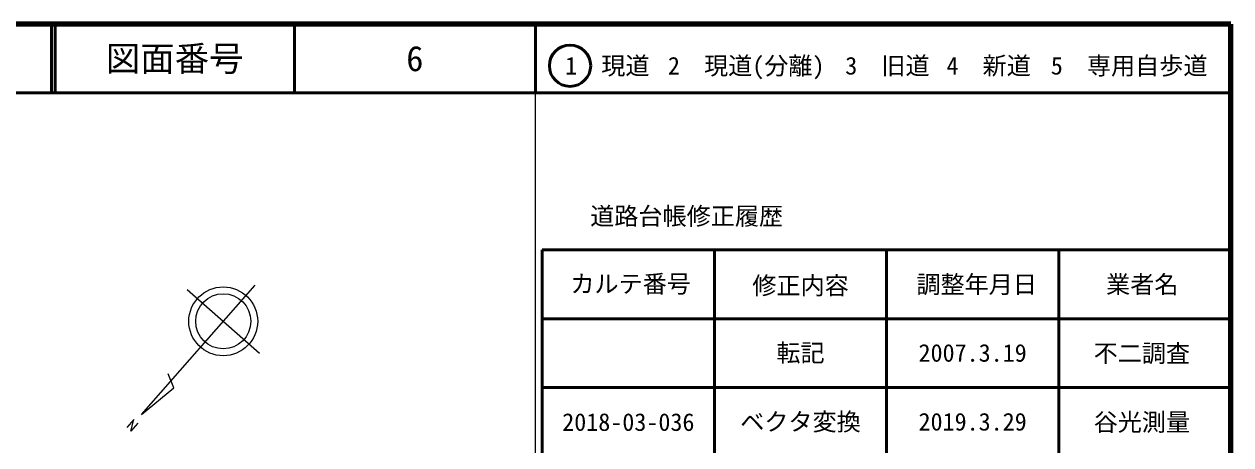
# Model space of a CAD drawing. Units: millimetres, scale not verified. Extents: x 40000 to 680000, y 20000 to 380000.
# Drawn here: x 504758 to 680000, y 318884 to 380000 of the extents above; entities that cross this region are included whole.
import ezdxf
from ezdxf.enums import TextEntityAlignment as Align

# ---------------------------------------------------------------- set-up
doc = ezdxf.new("R2010")
doc.units = ezdxf.units.MM
doc.header["$LTSCALE"] = 1000
for name, color, linetype, lineweight in [('M-BMK-SRVR', 3, 'Continuous', 13), ('M-TTL', 2, 'Continuous', 140), ('M-TTL-BAND', 7, 'Continuous', 13), ('M-TTL-FRAM', 2, 'Continuous', 50), ('M-TTL-LINE', 7, 'Continuous', 50)]:
    doc.layers.add(name, color=color, linetype=linetype, lineweight=lineweight)
doc.layers.add('M-TTL-TXT', color=7, linetype='Continuous')
doc.styles.add('ＭＳ ゴシック', font='')
doc.styles.get('ＭＳ ゴシック').set_extended_font_data('MS Gothic')

msp = doc.modelspace()

# ---------------------------------------------------------------- linework, layer by layer
at = {"layer": 'M-BMK-SRVR'}
for p, q in [((521802, 323302), (538289, 342094)), ((528411, 341449), (538935, 332216)), ((526511, 327152), (525667, 329223)), ((521802, 323302), (526511, 327152)), ((520673, 322567), (519657, 321397)), ((520254, 320876), (520673, 322567)), ((521272, 322036), (520254, 320876))]:
    msp.add_line(p, q, dxfattribs=at)
for radius in [5000, 4000]:
    msp.add_circle((533673, 336832), radius, dxfattribs=at)
at = {"layer": 'M-TTL'}
for p, q in [((680000, 380000), (40000, 380000)), ((680000, 20000), (680000, 380000))]:
    msp.add_line(p, q, dxfattribs=at)
at = {"layer": 'M-TTL-BAND'}
msp.add_line((579000, 20000), (579000, 370000), dxfattribs=at)
at = {"layer": 'M-TTL-FRAM'}
for q in [(580000, 287197), (680000, 347197)]:
    msp.add_line((580000, 347197), q, dxfattribs=at)
at = {"layer": 'M-TTL-LINE'}
for p, q in [((508747, 380000), (508747, 370000)), ((509247, 380000), (509247, 370000)), ((543997, 380000), (543997, 370000)), ((579000, 380000), (579000, 370000)), ((40000, 370000), (680000, 370000)), ((605000, 347197), (605000, 287197)), ((630000, 347197), (630000, 287197)), ((655000, 347197), (655000, 287197)), ((580000, 337197), (680000, 337197)), ((580000, 327197), (680000, 327197))]:
    msp.add_line(p, q, dxfattribs=at)
msp.add_circle((584031, 373958), 3000, dxfattribs=at)

# ---------------------------------------------------------------- texts
at = {"layer": 'M-TTL-TXT', "style": 'ＭＳ ゴシック'}
for s, height, p in [('図面番号', 3666, (526622, 375000)), ('6', 3666, (561497, 375000)), ('1\u3000現道', 2566, (589448, 373958)), ('2\u3000現道(分離)', 2566, (609619, 373958)), ('3\u3000旧道', 2566, (630121, 373958)), ('4\u3000新道', 2566, (644824, 373958)), ('5\u3000専用自歩道', 2566, (665228, 373958)), ('道路台帳修正履歴', 2566, (600968, 352113)), ('カルテ番号', 2566, (592839, 342277)), ('修正内容', 2566, (617509, 342023)), ('調整年月日', 2566, (643089, 342197)), ('業者名', 2566, (667134, 342197)), ('転記', 2566, (617500, 332245)), ('2007.3.19', 2566, (642500, 332245)), ('不二調査', 2566, (667077, 332189)), ('2018-03-036', 2566, (592500, 322197)), ('ベクタ変換', 2566, (617500, 322245)), ('2019.3.29', 2566, (642500, 322245)), ('谷光測量', 2566, (667077, 322189))]:
    msp.add_text(s, height=height, dxfattribs=at).set_placement(p, align=Align.MIDDLE_CENTER)

doc.saveas('drawing.dxf')
